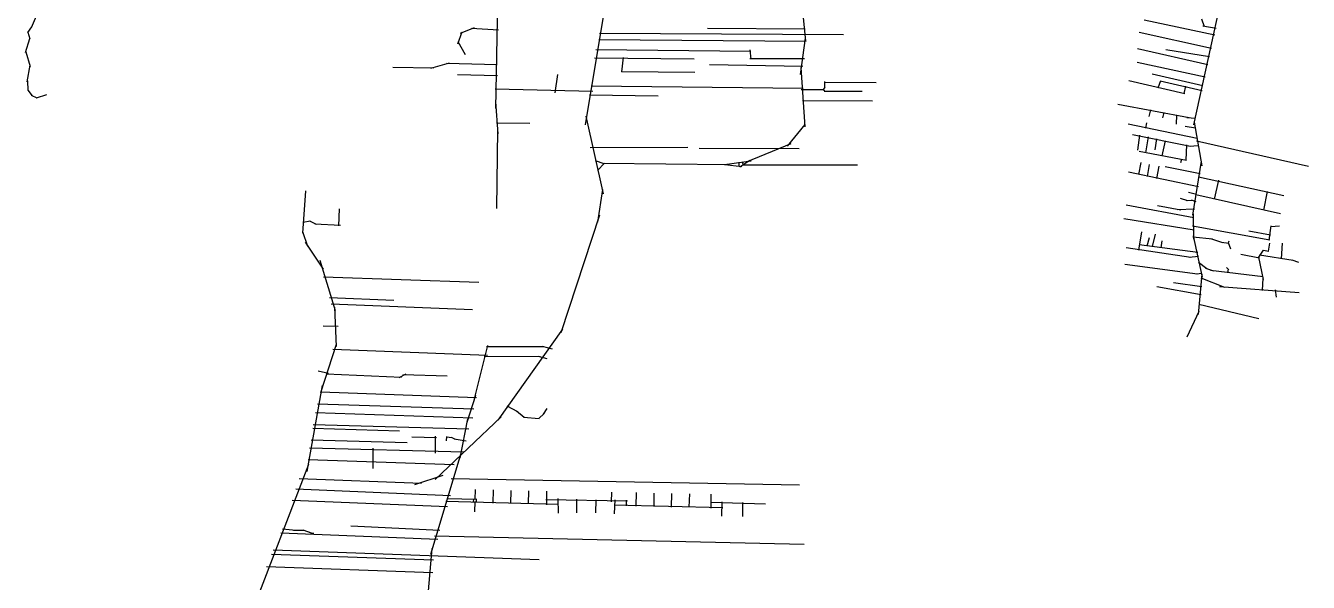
# Model space of a CAD drawing. Header units: inches. Extents: x 723419 to 759401, y 6910722 to 6968430.
# Drawn here: x 754253 to 759254, y 6958403 to 6960574 of the extents above; entities that cross this region are included whole.
import ezdxf

# ---------------------------------------------------------------- set-up
doc = ezdxf.new("R2010")
doc.units = ezdxf.units.IN
doc.header["$MEASUREMENT"] = 0

msp = doc.modelspace()

# ---------------------------------------------------------------- linework, layer by layer
for points in [[(756086.4605, 6960250.8401), (756098.8565, 6960943.3643)], [(757248.7325, 6960953.2318), (757293.2633, 6960515.1488)], [(758806.7814, 6960187.6318), (758974.8933, 6960952.8019)], [(756435.180945, 6960187.00803), (756528.671653, 6960751.74905)], [(754275.62, 6960566.4227), (754299.9766, 6960621.3809)], [(754261.8221, 6960546.534), (754277.1075, 6960569.3585)], [(755949.032131, 6960544.57867), (756002.610363, 6960566.40684)], [(755991.894716, 6960564.02559), (756096.669926, 6960557.2787)], [(756911.45886, 6960564.24661), (757292.63316, 6960561.68711)], [(758613.0692, 6960597.1695), (758888.4185, 6960538.071)], [(758837.5374, 6960600.0668), (758847.175, 6960570.3613)], [(758842.3464, 6960573.2231), (758894.7155, 6960564.1721)], [(754253.271, 6960469.0052), (754269.5604, 6960523.7613)], [(754262.3826, 6960548.6867), (754269.4772, 6960522.3184)], [(755937.522733, 6960502.50984), (755955.382143, 6960550.13494)], [(755938.316484, 6960512.43174), (755966.09779, 6960461.23476)], [(756487.5003, 6960519.39196), (757296.43868, 6960512.71749)], [(756490.3902, 6960544.26825), (757440.967615, 6960539.17587)], [(757273.7926, 6960383.5697), (757293.5102, 6960525.3485)], [(758593.4285, 6960548.1809), (758876.3474, 6960486.4822)], [(754253.3317, 6960471.14), (754270.8113, 6960415.1363)], [(756475.839248, 6960481.42786), (757079.945948, 6960474.46826)], [(757076.649648, 6960478.94806), (757080.077248, 6960443.37316)], [(758587.0676, 6960485.4086), (758862.0943, 6960422.0131)], [(758697.4001, 6960481.2956), (758868.3271, 6960453.454)], [(754259.5692, 6960354.3548), (754270.2817, 6960419.6196)], [(755684.952118, 6960412.31431), (755843.997818, 6960409.28521)], [(755832.606818, 6960408.50481), (755905.380618, 6960429.03161)], [(755893.951518, 6960427.53951), (756091.412618, 6960422.21011)], [(756470.598313, 6960447.93066), (756859.376413, 6960444.70166)], [(756577.696113, 6960393.15406), (756583.273913, 6960449.52026)], [(756919.627852, 6960422.63243), (757282.789152, 6960415.96473)], [(757076.057348, 6960445.37556), (757289.969604, 6960445.72485)], [(757274.9581, 6960410.4551), (757290.6345, 6960179.4102)], [(758585.8967, 6960432.0535), (758850.7986, 6960374.001)], [(754259.9882, 6960358.5004), (754262.0302, 6960320.4737)], [(755937.299273, 6960383.50251), (756092.133673, 6960380.05271)], [(756316.9832, 6960311.6015), (756328.2476, 6960382.9734)], [(756575.794913, 6960395.43406), (756862.349166, 6960392.12016)], [(758553.8198, 6960359.5189), (758772.6533, 6960309.6509)], [(758645.2815, 6960386.5933), (758842.8463, 6960340.5484)], [(758668.0804, 6960331.9714), (758677.8769, 6960360.2246)], [(758675.5296, 6960359.2699), (758839.3389, 6960320.9028)], [(754261.4366, 6960322.1682), (754278.3957, 6960300.2417)], [(756083.507827, 6960327.03954), (756464.243827, 6960318.11204)], [(756457.57916, 6960339.12361), (757283.88746, 6960329.97461)], [(757276.9352, 6960324.68983), (757364.5708, 6960324.68953)], [(757361.0027, 6960327.27643), (757368.8386, 6960317.48803)], [(757361.029, 6960322.14683), (757369.5668, 6960332.76413)], [(757366.1516, 6960318.94873), (757514.4583, 6960318.94813)], [(757367.3152, 6960353.73383), (757568.7084, 6960351.93983)], [(757368.6244, 6960329.60623), (757369.0041, 6960355.66273)], [(758769.3848, 6960308.824), (758776.502, 6960337.3572)], [(754274.963, 6960302.2198), (754296.228, 6960292.3845)], [(754295.4206, 6960292.5077), (754336.4056, 6960305.2263)], [(756085.4453, 6960276.5945), (756093.8431, 6960151.4586)], [(756451.733532, 6960303.44753), (756718.349399, 6960300.17727)], [(757281.13893, 6960281.7666), (757554.96153, 6960280.947)], [(758510.8632, 6960267.7445), (758788.6328, 6960215.1163)], [(756436.503864, 6960220.34559), (756504.488688, 6959918.46864)], [(758633.6309, 6960220.1468), (758639.6862, 6960245.9755)], [(758686.9171, 6960214.2231), (758691.8796, 6960235.2801)], [(758739.6318, 6960189.4812), (758741.4293, 6960224.7448)], [(758780.0154, 6960216.2583), (758814.1353, 6960213.3232)], [(756088.5246, 6960194.6554), (756219.0018, 6960193.1235)], [(756090.527, 6959860.2877), (756093.3646, 6960169.062)], [(757222.889658, 6960103.83223), (757292.316463, 6960188.07573)], [(758550.5441, 6960190.9242), (758820.6745, 6960135.382)], [(758619.411, 6960174.6521), (758623.6415, 6960195.4132)], [(758773.852, 6960181.3736), (758813.3765, 6960175.2542)], [(758807.7886, 6960197.4718), (758838.1398, 6960026.9552)], [(757063.135244, 6960042.20007), (757237.970938, 6960114.151)], [(758567.5304, 6960149.7977), (758794.555, 6960103.6936)], [(758588.8743, 6960088.2544), (758597.032, 6960147.0805)], [(758620.5871, 6960077.5082), (758630.3763, 6960139.8666)], [(758655.7989, 6960089.4635), (758662.7329, 6960131.9867)], [(758683.2839, 6960065.656), (758696.0642, 6960124.3462)], [(758776.7332, 6960048.8881), (758779.4027, 6960109.4016)], [(758787.5503, 6960104.2057), (758827.1857, 6960106.425)], [(758817.8168, 6960124.5535), (759253.5267, 6960025.3642)], [(756454.326895, 6960098.97712), (756834.798489, 6960099.50628)], [(756878.190243, 6960096.33128), (757268.186856, 6960094.74377)], [(758594.3324, 6960084.0705), (758777.9661, 6960049.8408)], [(756473.882729, 6960048.29652), (756507.030236, 6960036.30359)], [(756481.926078, 6960009.03227), (756510.289469, 6960038.1365)], [(756502.759853, 6960037.06714), (756994.885837, 6960032.41046)], [(756977.211635, 6960031.93421), (757081.140176, 6960046.71122)], [(756978.217054, 6960033.01901), (757045.553647, 6960024.81691)], [(757034.176541, 6960025.27993), (757034.242687, 6960041.75027)], [(757037.946861, 6960022.83253), (757076.840688, 6960049.62164)], [(757045.950523, 6960043.60236), (757050.051572, 6960029.51327)], [(757047.422897, 6960031.10711), (757495.945054, 6960031.26129)], [(758593.1045, 6959993.0829), (758601.3226, 6960039.6161)], [(758626.7216, 6959985.2441), (758633.9436, 6960032.6484)], [(758662.9535, 6959977.6543), (758671.4205, 6960025.8052)], [(758695.7689, 6960024.9022), (758832.4284, 6959997.6287)], [(758755.9723, 6960040.1366), (758759.7863, 6960054.6967)], [(758803.8269, 6959834.5465), (758837.0216, 6960045.2112)], [(758552.7641, 6960003.9076), (758825.411, 6959947.0363)], [(758825.6305, 6959984.4814), (759158.4121, 6959911.6031)], [(758887.2364, 6959897.6604), (758905.14, 6959970.8001)], [(755334.1084, 6959764.1421), (755345.6254, 6959930.2131)], [(756483.904063, 6959807.38751), (756503.218685, 6959935.18152)], [(758785.9649, 6959924.4869), (758817.9767, 6959917.3166)], [(758814.3087, 6959915.288), (759145.5109, 6959841.8836)], [(759079.9549, 6959854.7754), (759094.6993, 6959927.6521)], [(755474.3678, 6959792.5675), (755476.9957, 6959858.8513)], [(758542.7171, 6959875.4035), (758806.9121, 6959826.2513)], [(758665.8784, 6959871.9774), (758756.122, 6959856.1379)], [(758743.3396, 6959857.2876), (758810.1916, 6959859.2034)], [(758754.4774, 6959900.6056), (758782.7264, 6959892.1751)], [(758777.7414, 6959892.5583), (758800.4941, 6959893.4524)], [(758796.148, 6959893.9632), (758814.2989, 6959887.7042)], [(755333.3361, 6959807.1079), (755363.2009, 6959813.0611)], [(755359.3323, 6959813.2157), (755385.5606, 6959799.608)], [(756340.954033, 6959377.11859), (756491.140432, 6959835.4775)], [(758534.8148, 6959822.1207), (758807.8432, 6959777.1954)], [(758804.3604, 6959840.0831), (758806.1005, 6959741.4029)], [(755332.5461, 6959771.2797), (755351.3669, 6959713.5235)], [(755381.0331, 6959800.834), (755480.3751, 6959795.6305)], [(758592.455, 6959698.0569), (758604.8394, 6959769.2671)], [(758645.6209, 6959712.2674), (758657.9147, 6959761.1543)], [(758801.6089, 6959793.3778), (759103.9106, 6959738.6239)], [(759022.1095, 6959774.2944), (759105.398, 6959758.2424)], [(759100.9358, 6959737.8808), (759108.2243, 6959793.1694)], [(759106.7368, 6959790.6428), (759141.6884, 6959793.0207)], [(755342.5956, 6959729.4605), (755413.2515, 6959624.5635)], [(758543.5271, 6959709.2868), (758795.34, 6959670.6687)], [(758594.0659, 6959720.634), (758822.5389, 6959690.0891)], [(758625.5986, 6959715.5868), (758633.7892, 6959748.1886)], [(758679.5541, 6959707.7235), (758683.596, 6959734.8175)], [(758803.2569, 6959750.3619), (758879.3993, 6959742.0355)], [(758805.1622, 6959753.7046), (758839.8988, 6959592.8661)], [(758872.0514, 6959743.6879), (758919.3479, 6959728.5158)], [(758914.7348, 6959729.5751), (758943.8835, 6959725.853)], [(758940.9574, 6959723.9467), (758945.2371, 6959734.2241)], [(758941.1308, 6959728.2804), (758949.5512, 6959703.1978)], [(759098.797, 6959694.0187), (759103.9182, 6959726.1106)], [(759149.1074, 6959665.1228), (759152.8753, 6959725.0692)], [(755399.4141, 6959659.2686), (755459.3591, 6959463.6229)], [(758788.2972, 6959671.2102), (758825.2845, 6959674.5798)], [(758990.5631, 6959682.0757), (759062.8714, 6959668.2903)], [(759057.8421, 6959667.193), (759079.2009, 6959698.3579)], [(759058.6828, 6959670.9121), (759077.3428, 6959583.4674)], [(759063.4629, 6959679.9824), (759194.1668, 6959659.7214)], [(759077.1558, 6959697.8895), (759099.9071, 6959694.9518)], [(759188.7646, 6959661.142), (759215.4905, 6959651.3871)], [(758538.2925, 6959643.5443), (758822.0315, 6959605.8167)], [(758817.9219, 6959605.6948), (758838.7622, 6959608.3574)], [(758825.6753, 6959651.9044), (758858.1872, 6959626.1997)], [(758852.8339, 6959628.6788), (758884.0402, 6959617.8489)], [(758872.6114, 6959619.7298), (759077.3446, 6959595.2588)], [(758934.6749, 6959630.2308), (758943.1916, 6959621.7199)], [(758940.2974, 6959609.5734), (758942.4474, 6959624.4467)], [(755414.359, 6959594.4898), (756019.3539, 6959573.4658)], [(758662.4769, 6959556.8729), (758835.7582, 6959525.2917)], [(758727.6352, 6959572.6628), (758837.8889, 6959557.0494)], [(758825.3257, 6959446.8908), (758839.1186, 6959604.565)], [(758834.4267, 6959590.1733), (758926.9447, 6959553.4716)], [(758907.7341, 6959557.0715), (759218.091, 6959533.2564)], [(759074.8793, 6959540.4537), (759076.9849, 6959588.9203)], [(755437.2171, 6959513.5215), (755689.0637, 6959503.0561)], [(759124.359, 6959543.7707), (759128.2664, 6959514.7172)], [(755443.9213, 6959489.5232), (755995.1441, 6959467.5089)], [(755456.8482, 6959476.5948), (755464.074, 6959323.1373)], [(758781.5649, 6959360.2557), (758828.5206, 6959460.9654)], [(758826.6448, 6959488.1104), (759061.0003, 6959431.8679)], [(755412.9276, 6959403.5205), (755471.9383, 6959402.0082)], [(756095.160034, 6959035.07339), (756347.542171, 6959390.00382)], [(755404.570795, 6959143.48662), (755465.5479, 6959332.286)], [(755450.2502, 6959312.7481), (756053.7973, 6959289.0643)], [(756002.29176, 6959113.09377), (756055.01274, 6959326.33778)], [(756050.372863, 6959322.22041), (756273.877363, 6959322.21941)], [(756266.130463, 6959323.39971), (756305.575863, 6959314.07361)], [(756040.8475, 6959284.5863), (756258.3423, 6959283.2882)], [(756250.5491, 6959284.4996), (756284.7601, 6959275.8299)], [(755393.9555, 6959227.3928), (755433.8054, 6959219.0383)], [(755425.9126, 6959216.1031), (755717.8112, 6959202.7404)], [(755709.4216, 6959201.4835), (755736.499, 6959215.7047)], [(755723.9269, 6959213.0618), (755896.403, 6959207.5952)], [(755350.1119, 6958835.5321), (755410.9286, 6959170.2661)], [(755404.4631, 6959146.2969), (756011.2783, 6959124.2642)], [(755974.013478, 6959027.96876), (756007.54375, 6959132.23641)], [(755383.0382, 6959064.7861), (755996.8072, 6959044.1879)], [(755391.5288, 6959099.4546), (756000.1954, 6959078.9628)], [(756129.1694, 6959091.3317), (756170.2717, 6959068.5405)], [(756166.1019, 6959071.2321), (756196.1526, 6959046.7228)], [(756253.7383, 6959041.6568), (756274.2171, 6959061.3068)], [(756272.4052, 6959058.9722), (756286.0959, 6959080.5765)], [(755374.6443, 6959018.4831), (755981.2494, 6959001.1026)], [(755849.722121, 6958803.38777), (756106.53714, 6959048.56717)], [(755947.061201, 6958886.95438), (755977.400151, 6959040.45712)], [(756193.6635, 6959047.6934), (756255.584, 6959042.3362)], [(755366.2492, 6958958.8991), (755741.0138, 6958947.6968)], [(755372.1253, 6959004.2558), (755710.4989, 6958994.3596)], [(755759.169, 6958969.7528), (755854.3418, 6958967.7016)], [(755850.9439, 6958906.9708), (755850.9447, 6958972.8568)], [(755892.6692, 6958970.0613), (755915.711, 6958968.3177)], [(755893.5113, 6958955.2119), (755894.835, 6958971.0834)], [(755912.2817, 6958969.2196), (755928.0441, 6958961.2838)], [(755923.1106, 6958962.6665), (755970.9595, 6958954.8004)], [(755360.0016, 6958927.8134), (755961.2786, 6958911.5707)], [(755607.6781, 6958846.8739), (755607.6791, 6958926.2188)], [(755833.036581, 6958513.24291), (755951.588732, 6958906.69816)], [(755129.9545, 6958271.3819), (755356.607, 6958863.7703)], [(755353.9957, 6958882.2466), (755924.0814, 6958862.8664)], [(755319.532791, 6958808.17596), (755796.514307, 6958789.07379)], [(755770.168369, 6958784.19001), (755880.962861, 6958820.90102)], [(755912.3947, 6958807.58248), (757270.1936, 6958783.63798)], [(755306.606124, 6958768.17271), (755909.265724, 6958742.12871)], [(756005.607437, 6958726.081), (756006.457605, 6958765.29755)], [(756076.055095, 6958712.02939), (756077.194113, 6958764.17704)], [(756145.111483, 6958710.0847), (756146.567889, 6958761.58299)], [(756213.85037, 6958708.8147), (756215.395346, 6958760.1674)], [(756284.891138, 6958705.16344), (756285.094848, 6958759.0569)], [(755291.831824, 6958723.20761), (755897.569824, 6958698.61431)], [(755891.4395, 6958719.79713), (756330.7606, 6958707.6127)], [(755895.408258, 6958730.38049), (756012.089741, 6958727.60236)], [(755999.6543, 6958715.03462), (756000.117321, 6958728.99142)], [(756004.376905, 6958677.59955), (756005.475145, 6958718.01119)], [(756010.369946, 6958715.10077), (756010.568384, 6958728.5284)], [(756280.763629, 6958726.27723), (756599.3226, 6958720.44316)], [(756328.097682, 6958729.4787), (756328.828099, 6958672.0942)], [(756401.528796, 6958673.39051), (756402.149996, 6958726.79171)], [(756475.384997, 6958673.52508), (756477.134197, 6958724.67868)], [(756536.774975, 6958717.16232), (756538.03403, 6958754.4812)], [(756549.201163, 6958670.66544), (756551.062503, 6958724.359)], [(756594.877591, 6958700.96979), (756595.406759, 6958722.98316)], [(756633.401001, 6958700.01728), (756634.459337, 6958752.82822)], [(756702.721973, 6958698.21811), (756703.991976, 6958751.13489)], [(756770.455442, 6958696.10144), (756772.422196, 6958749.95197)], [(756840.305582, 6958695.67811), (756841.798865, 6958748.0566)], [(756922.538246, 6958714.99273), (757136.893332, 6958708.78886)], [(756925.395752, 6958691.65643), (756925.607419, 6958747.32488)], [(756966.512084, 6958661.49387), (756967.940837, 6958717.21524)], [(757048.635598, 6958660.29451), (757048.636198, 6958714.53311)], [(756547.464163, 6958704.56813), (756970.904176, 6958695.04311)], [(755254.1975, 6958611.7848), (755306.9455, 6958606.1396)], [(755297.115, 6958606.5795), (755337.1404, 6958606.7406)], [(755333.9877, 6958607.0347), (755365.6607, 6958596.3896)], [(755520.402525, 6958623.76421), (755867.536553, 6958606.83085)], [(755248.0073, 6958595.4137), (755859.6453, 6958570.7589)], [(755360.0582, 6958598.7079), (755370.7303, 6958593.6813)], [(755368.2681, 6958594.4317), (755376.6263, 6958594.2413)], [(755846.918921, 6958583.77213), (757288.566621, 6958552.28183)], [(755212.2787, 6958512.77444), (755843.777, 6958490.15334)], [(755217.8479, 6958529.07114), (756255.43, 6958491.81954)], [(755781.73377, 6957889.99798), (755837.402215, 6958534.27732)], [(755192.640303, 6958464.06206), (755840.040703, 6958440.91486)]]:
    msp.add_lwpolyline(points)

doc.saveas('drawing.dxf')
